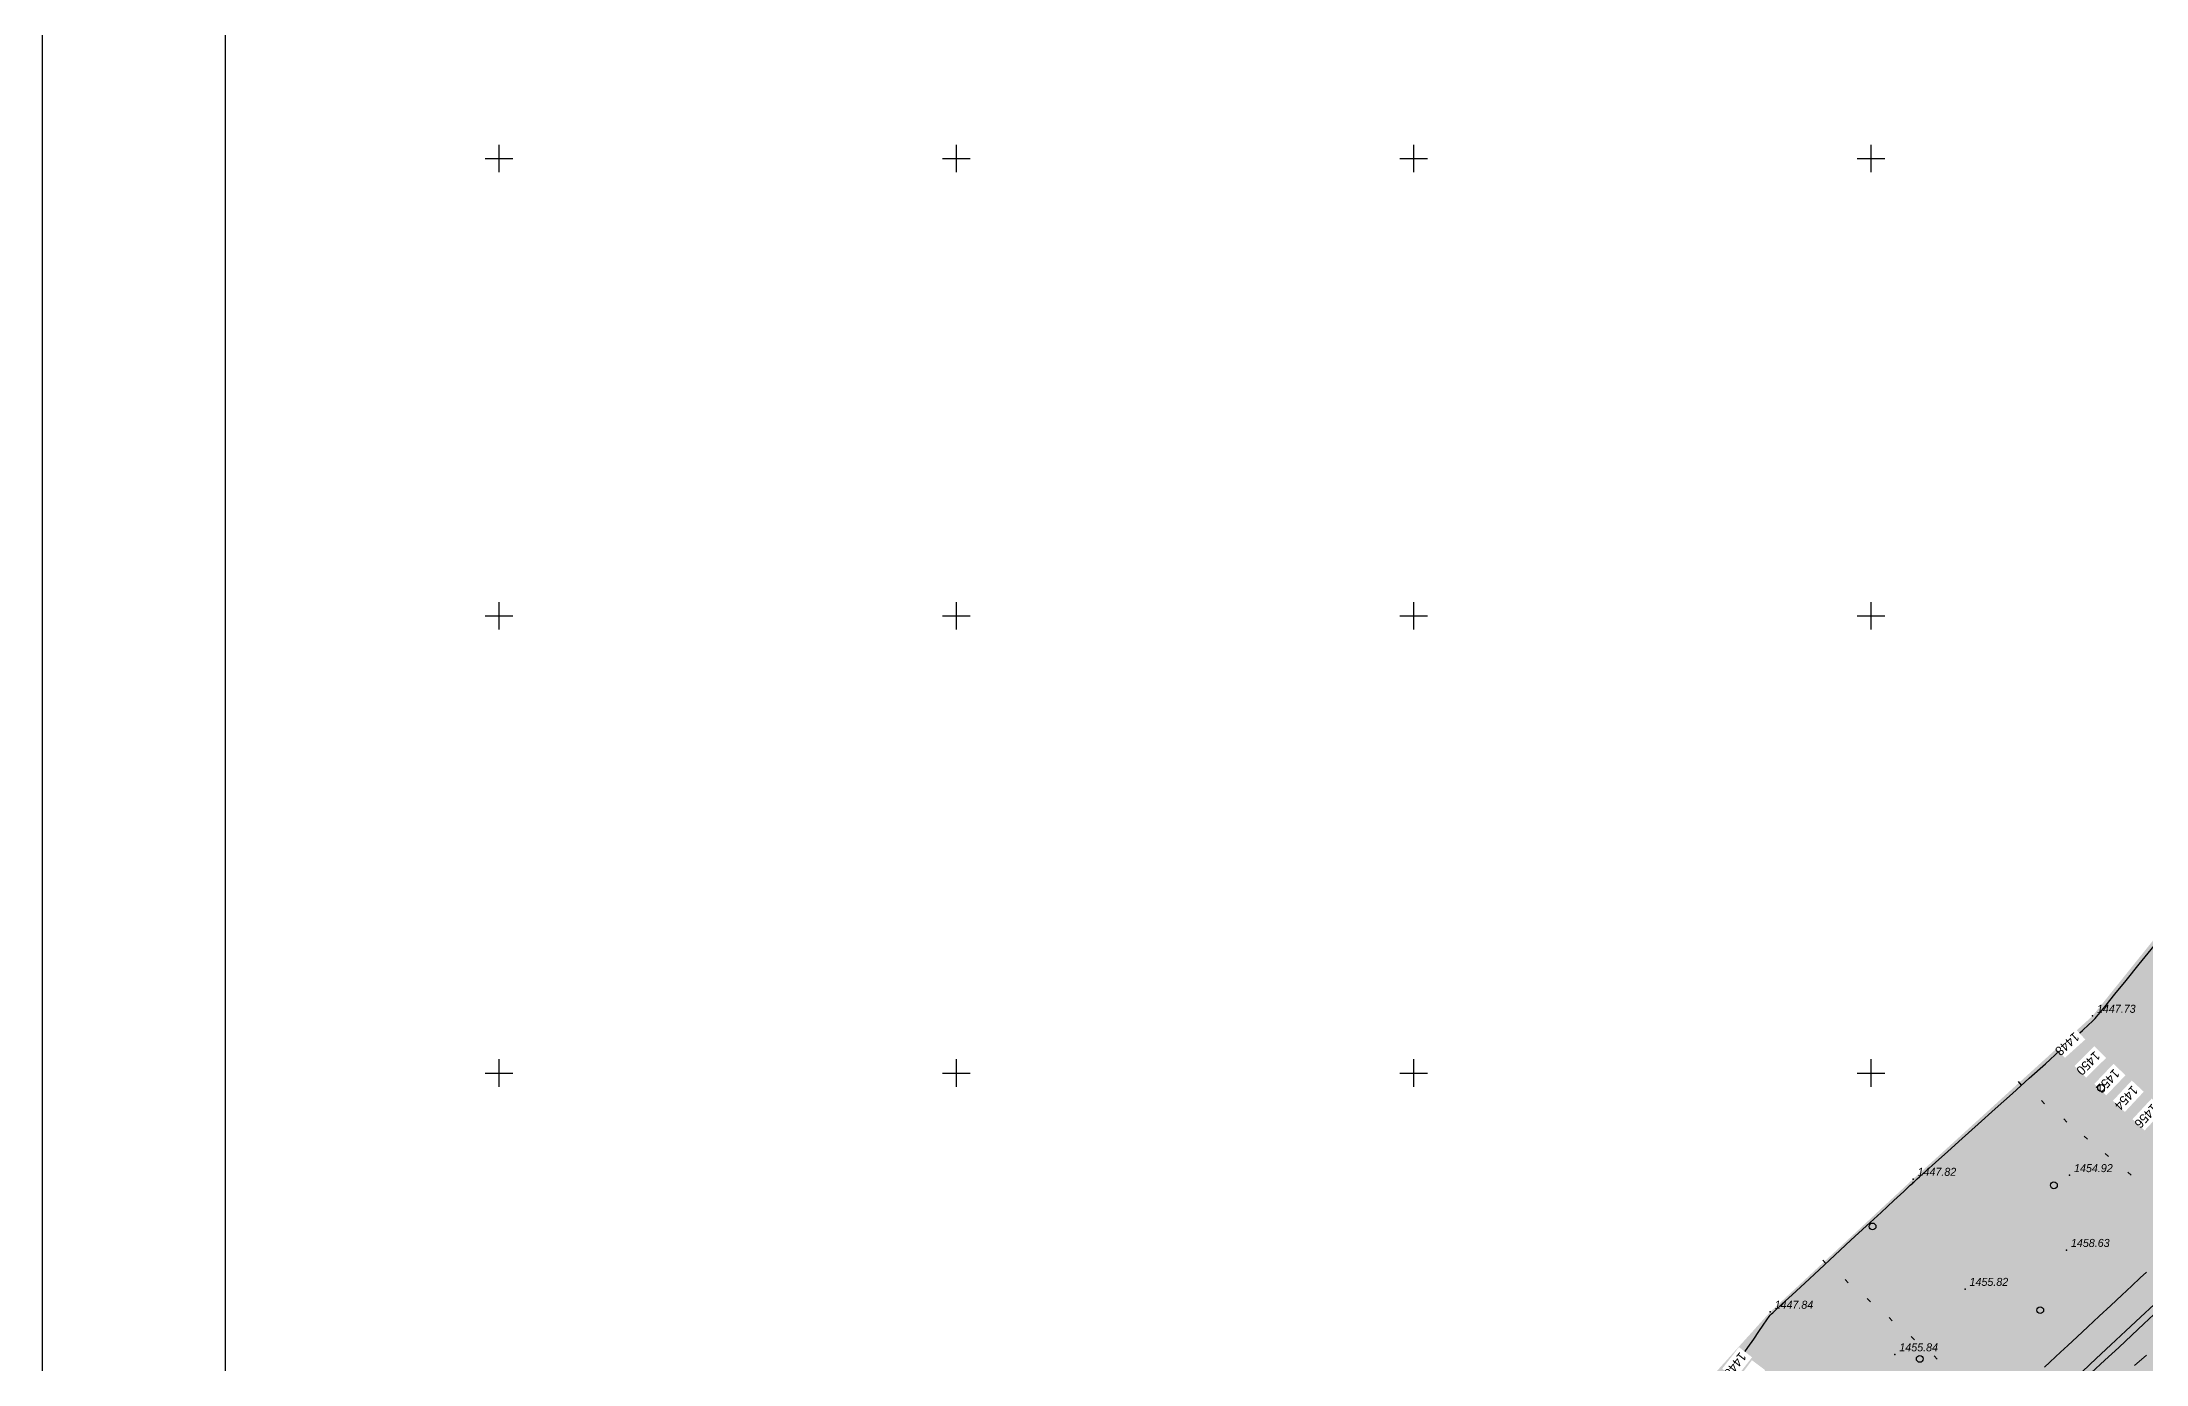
# Model space of a CAD drawing. Header units: millimetres. Extents: x 474337 to 1180020, y 4124662 to 4776603.
# Drawn here: x 474337 to 704354, y 4411738 to 4556261 of the extents above; entities that cross this region are included whole.
import ezdxf

# ---------------------------------------------------------------- set-up
doc = ezdxf.new("R2010")
doc.units = ezdxf.units.MM
doc.header["$PDMODE"] = 32
doc.header["$PDSIZE"] = 0.33
for name, color, linetype in [('(001) Сетка', 92, 'Continuous'), ('(004) Точки рельефа', 7, 'Continuous'), ('(031) Горизонтали', 42, 'Continuous'), ('(038) Деревья', 7, 'Continuous')]:
    doc.layers.add(name, color=color, linetype=linetype)
doc.layers.add('(032) Горизонтали утолщенные', color=32, linetype='Continuous', lineweight=30)
doc.layers.add('(042) Бергштрих11', color=32, linetype='Continuous', lineweight=30)
doc.styles.add('D-431', font='')
doc.styles.add('P-131', font='')
doc.styles.get('D-431').set_extended_font_data('D431', italic=True)
doc.styles.get('P-131').set_extended_font_data('P131')

# ---------------------------------------------------------------- blocks, each defined once
blk = doc.blocks.new('d')
at = {"layer": '(038) Деревья'}
blk.add_ellipse((0, 0), major_axis=(0.265, 0.265), ratio=1, start_param=5.497787, end_param=11.780972, dxfattribs=at)
blk = doc.blocks.new('Setka')
at = {"layer": '(001) Сетка'}
for p, q in [((-1.5, 0), (1.5, 0)), ((0, 1.5), (0, -1.5))]:
    blk.add_line(p, q, dxfattribs=at)

msp = doc.modelspace()

# ---------------------------------------------------------------- hatches: boundary and pattern name
at = {"lineweight": 30}
h = msp.add_hatch(color=74, dxfattribs=at)
h.dxf.hatch_style = 1
h.paths.add_polyline_path([(633175, 4349371), (632445, 4350958), (636357, 4352757), (637141, 4351054), (640648, 4352543), (648947, 4356956), (669587, 4356956), (677876, 4361936), (686916, 4370366), (689024, 4372969), (689326, 4374683), (688120, 4377668), (687868, 4380547), (691128, 4386945), (699101, 4396791), (709954, 4406912), (729810, 4426767), (742406, 4440276), (758684, 4456553), (772811, 4469273), (783394, 4478802), (785866, 4481107), (794074, 4490889), (799709, 4497372), (803431, 4500076), (805225, 4502291), (806413, 4502565), (810168, 4501629), (811415, 4501716), (813289, 4504601), (813465, 4507957), (812972, 4511068), (818452, 4519193), (823656, 4525620), (832236, 4532567), (844049, 4539949), (853922, 4545649), (876870, 4557851), (908020, 4557851), (917859, 4544794), (924047, 4575388), (935917, 4597951), (965442, 4643567), (925088, 4624056), (916353, 4619712), (892616, 4615150), (870021, 4612401), (847687, 4604139), (831189, 4600503), (795360, 4594192), (785632, 4597934), (778244, 4576750), (768574, 4559771), (754716, 4534815), (737097, 4503664), (720556, 4477258), (698516, 4449781), (678903, 4431955), (663271, 4417420), (630887, 4381491), (612878, 4367449), (597764, 4350308), (601698, 4342800), (603635, 4339695), (581991, 4325721), (577817, 4320688), (569860, 4303729), (566258, 4292434), (567003, 4287025), (569794, 4277604), (568791, 4289068), (570228, 4292149), (573306, 4295568), (590395, 4304275), (594338, 4310347), (599670, 4313551), (605802, 4315080), (607943, 4326094), (611205, 4332781), (613371, 4335024), (616991, 4338773), (615686, 4344424), (632566, 4349112)])

# ---------------------------------------------------------------- linework, layer by layer
at = {"layer": '(004) Точки рельефа', "linetype": 'ByBlock', "lineweight": -2}
for p in [(698516, 4449781, 1446220), (678903, 4431955, 1446306), (696016, 4432359, 1453409), (695674, 4424181, 1457116), (684588, 4419922, 1454313), (663271, 4417420, 1446326), (676912, 4412767, 1454332)]:
    msp.add_point(p, dxfattribs=at)
at = {"layer": '(031) Горизонтали', "color": 42, "linetype": 'Continuous', "lineweight": 0}
for points, elevation in [([(704420, 4421779), (703742, 4421148), (702820, 4420290), (701721, 4419266), (700508, 4418135), (699246, 4416959), (698001, 4415798), (696837, 4414713), (695819, 4413764), (695012, 4413012), (694481, 4412517), (693843, 4411922), (693279, 4411396)], 1461990), ([(705260, 4418231), (703772, 4416845), (702168, 4415350), (700521, 4413816), (698909, 4412313), (697405, 4410912)], 1463990), ([(704412, 4412713), (703100, 4411583)], 1464990)]:
    msp.add_lwpolyline(points, dxfattribs=dict(at, elevation=elevation))
at = {"layer": '(032) Горизонтали утолщенные', "color": 32, "linetype": 'Continuous', "lineweight": 30}
for points, elevation in [([(659448, 4411636), (660159, 4412591), (660840, 4413539), (661472, 4414443), (662037, 4415268), (662516, 4415981), (662892, 4416545), (663146, 4416925), (663260, 4417086), (663401, 4417210), (663550, 4417325), (663832, 4417585), (664564, 4418262), (665664, 4419282), (667051, 4420567), (668641, 4422041), (670354, 4423629), (672106, 4425254), (673816, 4426840), (675401, 4428310), (676780, 4429589), (677871, 4430600), (678590, 4431268), (678857, 4431515), (678945, 4431597), (679034, 4431679), (679159, 4431794), (679346, 4431966), (679610, 4432202), (680300, 4432823), (681352, 4433768), (682701, 4434980), (684280, 4436399), (686026, 4437968), (687872, 4439627), (689754, 4441318), (691605, 4442982), (693361, 4444561), (694956, 4445997), (696325, 4447230), (697402, 4448201), (698123, 4448853), (698422, 4449127), (698630, 4449334), (698788, 4449500), (698941, 4449670), (699134, 4449892), (699390, 4450205), (700017, 4450978), (700966, 4452152), (702186, 4453663), (703630, 4455451), (705247, 4457454)], 1446490), ([(705232, 4417136), (704135, 4416117), (702823, 4414897), (701375, 4413547), (699867, 4412139), (698376, 4410747)], 1464490)]:
    msp.add_lwpolyline(points, dxfattribs=dict(at, elevation=elevation))
at = {"layer": '(042) Бергштрих11', "color": 32, "linetype": 'Continuous', "lineweight": 30}
for p, q in [((690766, 4442228, 1446490), (690432, 4442600, 1446490)), ((693267, 4440168, 1448490), (692934, 4440541, 1448490)), ((695706, 4438160, 1450490), (695364, 4438524, 1450490)), ((697969, 4436297, 1452490), (697606, 4436640, 1452490)), ((700260, 4434411, 1454490), (699894, 4434751, 1454490)), ((702737, 4432371, 1456490), (702369, 4432709, 1456490)), ((669372, 4422719, 1446490), (669032, 4423085, 1446490)), ((671805, 4420619, 1448490), (671465, 4420985, 1448490)), ((674237, 4418521, 1450490), (673894, 4418885, 1450490)), ((676618, 4416466, 1452490), (676274, 4416829, 1452490)), ((679036, 4414380, 1454490), (678696, 4414746, 1454490)), ((681516, 4412240, 1456490), (681193, 4412622, 1456490))]:
    msp.add_line(p, q, dxfattribs=at)

# ---------------------------------------------------------------- block references
at = {"layer": '(001) Сетка', "xscale": 999.9999999813735, "yscale": 999.9999999813735, "zscale": 999.9999999813735}
for p in [(524291, 4543540, -1510), (574291, 4543540, -1510), (624291, 4543540, -1510), (674291, 4543540, -1510), (524291, 4493540, -1510), (574291, 4493540, -1510), (624291, 4493540, -1510), (674291, 4493540, -1510), (524291, 4443540, -1510), (574291, 4443540, -1510), (624291, 4443540, -1510), (674291, 4443540, -1510)]:
    msp.add_blockref('Setka', p, dxfattribs=at)
at = {"layer": '(038) Деревья', "linetype": 'Continuous', "xscale": 999.9999999813735, "yscale": 999.9999999813735, "zscale": 999.9999999813735}
for p in [(694293, 4431265, -1510), (674467, 4426770, -1510), (692794, 4417615, -1510), (679632, 4412288, -1510)]:
    msp.add_blockref('d', p, dxfattribs=at)

# ---------------------------------------------------------------- texts
at = {"layer": '(004) Точки рельефа', "linetype": 'ByBlock', "char_height": 875, "attachment_point": 4, "rotation": 0, "style": 'D-431'}
for s, insert in [('1447.73', (698998, 4450560, 1446220)), ('1447.82', (679385, 4432734, 1446306)), ('1454.92', (696497, 4433138, 1453409)), ('1458.63', (696156, 4424960, 1457116)), ('1455.82', (685069, 4420701, 1454313)), ('1447.84', (663753, 4418199, 1446326)), ('1455.84', (677394, 4413546, 1454332))]:
    msp.add_mtext(s, dxfattribs=dict(at, insert=insert))

# ---------------------------------------------------------------- next in the draw order: wipeouts: each hides what was drawn before it
for points in [[(696507, 4448554), (694281, 4446550), (695493, 4445204), (697719, 4447208)], [(659865, 4413574), (658025, 4411211), (659454, 4410099), (661294, 4412462)]]:
    msp.add_wipeout(points).translate(0, 0, 1446490).dxf.layer = '(032) Горизонтали утолщенные'

# ---------------------------------------------------------------- next in the draw order: wipeouts: each hides what was drawn before it
for points in [[(698728, 4446481), (696544, 4444323), (697817, 4443035), (700001, 4445193)], [(661277, 4412144), (659434, 4409688), (660882, 4408601), (662726, 4411057)]]:
    msp.add_wipeout(points).translate(0, 0, 1448490).dxf.layer = '(032) Горизонтали утолщенные'

# ---------------------------------------------------------------- next in the draw order: texts
at = {"layer": '(032) Горизонтали утолщенные', "style": 'P-131'}
for rotation, p in [(222.00323, (696528, 4448077, 1446490)), (232.0955, (659969, 4413108, 1446490))]:
    msp.add_text('1448', height=1000, rotation=rotation, dxfattribs=at).set_placement(p)

# ---------------------------------------------------------------- next in the draw order: wipeouts: each hides what was drawn before it
msp.add_wipeout([(700812, 4444549), (698708, 4442350), (700016, 4441098), (702120, 4443297)]).translate(0, 0, 1450490).dxf.layer = '(032) Горизонтали утолщенные'

# ---------------------------------------------------------------- next in the draw order: texts
msp.add_text('1450', height=1000, rotation=224.65778, dxfattribs=at).set_placement((698771, 4446006, 1448490))

# ---------------------------------------------------------------- next in the draw order: wipeouts: each hides what was drawn before it
msp.add_wipeout([(702807, 4442722), (700747, 4440517), (702057, 4439293), (704116, 4441498)]).translate(0, 0, 1452490).dxf.layer = '(032) Горизонтали утолщенные'

# ---------------------------------------------------------------- next in the draw order: block references
at = {"layer": '(038) Деревья', "linetype": 'Continuous', "xscale": 999.9999999813735, "yscale": 999.9999999813735, "zscale": 999.9999999813735}
msp.add_blockref('d', (699454, 4441908, -1510), dxfattribs=at)

# ---------------------------------------------------------------- next in the draw order: texts
at = {"layer": '(032) Горизонтали утолщенные', "style": 'P-131'}
msp.add_text('1452', height=1000, rotation=226.26126, dxfattribs=at).set_placement((700868, 4444074, 1450490))

# ---------------------------------------------------------------- next in the draw order: wipeouts: each hides what was drawn before it
msp.add_wipeout([(704979, 4440743), (702885, 4438494), (704211, 4437260), (706305, 4439508)]).translate(0, 0, 1454490).dxf.layer = '(032) Горизонтали утолщенные'

# ---------------------------------------------------------------- next in the draw order: linework, layer by layer
at = {"elevation": 1507990}
for points in [[(474337, 4718662), (474337, 4124662), (1068337, 4124662), (1068337, 4718662)], [(494337, 4713662), (494337, 4129662), (1063337, 4129662), (1063337, 4713662)]]:
    msp.add_lwpolyline(points, close=True, dxfattribs=at)

# ---------------------------------------------------------------- next in the draw order: texts
at = {"layer": '(032) Горизонтали утолщенные', "style": 'P-131'}
for s, rotation, p in [('1454', 226.95241, (702868, 4442248, 1452490)), ('1456', 227.03432, (705042, 4440269, 1454490))]:
    msp.add_text(s, height=1000, rotation=rotation, dxfattribs=at).set_placement(p)

doc.saveas('drawing.dxf')
